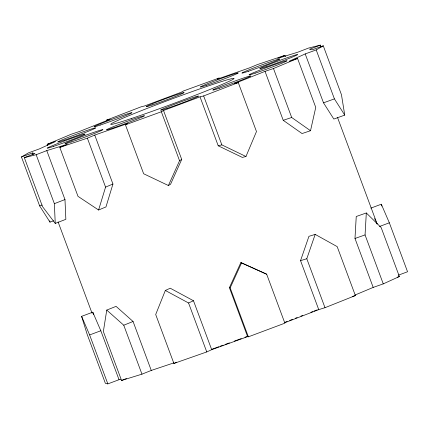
<?xml version="1.0" encoding="UTF-8"?>
<svg xmlns="http://www.w3.org/2000/svg" width="429" height="429" viewBox="0 0 429 429"><rect width="100%" height="100%" fill="white"/><g stroke="black" fill="none" stroke-linecap="round" stroke-linejoin="round"><path stroke-width="0.64" d="M373.192 287.414L354.987 238.46L356.242 216.5L366.312 212.966L381.166 227.574L399.372 276.528L383.263 283.88L373.192 287.414L355.298 294.911M383.263 283.88L365.058 234.926L366.312 212.966M151.276 370.447L133.07 321.493L116.066 306.36L106.757 310.081L103.357 331.515L121.563 380.469L141.961 374.163L151.276 370.447L173.831 362.891M163.508 110.505L181.714 159.459L170.56 184.261L168.399 185.521L143.645 173.756L125.44 124.807L161.347 111.765L163.508 110.505L200.021 96.841L218.227 145.796L242.337 157.405L245.967 156.499L256.478 131.537L238.277 82.588L234.647 83.489L265.025 71.359L283.231 120.313L302.064 133.553L310.516 130.722L315.749 107.395L297.544 58.446L289.092 61.272L305.201 53.92L316.205 49.925L323.268 45.806L341.468 94.761L344.739 115.101L333.837 119.058L323.509 102.837L305.201 53.92M46.772 150.617L64.977 199.565L65.857 219.326L55.244 223.418L42.525 206.612L24.319 157.657L36.159 154.708L46.772 150.617L67.176 144.305L59.797 147.399L78.003 196.348L98.59 210.017L105.572 187.114L87.366 138.165L94.745 135.071L127.601 123.541L125.44 124.807M94.745 135.071L112.945 184.025L105.963 206.928L98.59 210.017M318.747 309.631L300.541 260.676L308.934 236.325L315.181 234.395L337.173 246.611L355.378 295.565L325 307.695L318.747 309.631L284.738 322.742M325 307.695L306.794 258.746L315.181 234.395M211.701 349.683L193.474 300.74L170.249 288.218L165.331 290.465L155.7 314.511L173.906 363.465L206.762 351.936L211.701 349.683L247.608 336.642L248.37 336.829L284.877 323.166L266.672 274.211L240.857 262.575L229.402 287.687L247.608 336.642M168.399 185.521L179.553 160.719L181.714 159.459M248.37 336.829L230.164 287.875L241.618 262.762M323.268 45.806L312.258 49.802L309.797 49.179M53.652 220.806L49.984 222.136L39.656 205.915L21.45 156.96L28.507 152.842L39.511 148.847L55.62 141.495L47.174 144.321L47.64 145.576M165.331 290.465L188.556 302.981L193.474 300.74M173.906 363.465L176.646 362.21M47.174 144.321L71.241 134.239L79.687 131.408L110.071 119.273L106.44 120.179L141.066 106.826L144.696 105.925L181.204 92.262L183.371 91.002L219.278 77.96L217.117 79.226L249.973 67.696L257.346 64.602L284.915 55.368L285.382 56.623M284.915 55.368L277.542 58.462L297.941 52.15L308.553 48.059L320.393 45.109L321.096 46.992M265.025 71.359L273.477 68.527L297.544 58.446M105.572 187.114L112.945 184.025M106.757 310.081L123.756 325.209L133.07 321.493M121.563 380.469L126.528 378.485M24.319 157.657L34.931 153.566L32.454 152.965L21.45 156.96M309.786 49.201L320.393 45.109M200.021 96.841L203.646 95.94L238.277 82.588M55.244 223.418L54.365 203.657L64.977 199.565M285.285 322.163L287.157 321.439M289.655 320.474L292.776 319.273M295.275 318.307L297.152 317.589M300.895 316.141L302.772 315.417M310.891 312.291L312.762 311.567M314.012 311.084L317.133 309.883M119.031 379.708L107.84 383.891L105.368 383.29L87.162 334.336L81.601 316.355L92.787 312.167L100.826 330.754L119.031 379.708L120.903 379.241M370.849 208.129L381.306 204.215L389.344 222.801L407.55 271.755L398.225 275.241M81.601 316.355L89.634 334.942L100.826 330.754M379.499 226.485L389.344 222.801M39.656 205.915L42.101 205.024M323.509 102.837L334.411 98.879L344.739 115.101M211.969 349.227L218.822 346.739M220.066 346.283L223.182 345.157M225.048 344.476L229.408 342.894M234.39 341.087L241.243 338.599M244.975 337.242L246.847 336.561M354.987 238.46L365.058 234.926M397.485 277.188L399.372 276.528M59.797 147.399L87.366 138.165M283.231 120.313L291.682 117.482L310.516 130.722M300.541 260.676L306.794 258.746M352.252 296.53L355.378 295.565M218.227 145.796L221.852 144.889L245.967 156.499M266.672 274.211L240.857 262.575M229.402 287.687L230.164 287.875M374.64 218.554L375.418 220.35M375.938 221.552L376.973 223.949M377.118 223.906L337.521 117.466M316.205 49.925L334.411 98.879M273.477 68.527L291.682 117.482M203.646 95.94L221.852 144.889M161.347 111.765L179.553 160.719M188.556 302.981L206.762 351.936M123.756 325.209L141.961 374.163M36.159 154.708L54.365 203.657M32.454 152.965L33.156 154.848M58.103 221.932L92.069 313.261M89.634 334.942L107.84 383.891M381.306 204.215L381.88 206.076M92.787 312.167L93.554 314.65M49.775 220.828L49.984 222.136M206.762 85.215A20.281 0.745 -20.4 0 0 237.913 73.203A20.281 0.745 -20.4 0 0 213.111 81.51A20.281 0.745 -20.4 0 0 206.762 85.215M131.794 118.383A65.803 2.413 -20.4 0 0 232.883 79.408A65.803 2.413 -20.4 0 0 152.397 106.36A65.803 2.413 -20.4 0 0 131.794 118.383M112.956 128.03A20.281 0.745 -20.4 0 0 144.106 116.018A20.281 0.745 -20.4 0 0 119.305 124.324A20.281 0.745 -20.4 0 0 112.956 128.03M248.305 71.3A20.281 0.745 -20.4 0 0 279.456 59.288A20.281 0.745 -20.4 0 0 254.654 67.6A20.281 0.745 -20.4 0 0 248.305 71.3M167.069 108.376A20.281 0.745 -20.4 0 0 198.219 96.364A20.281 0.745 -20.4 0 0 173.418 104.671A20.281 0.745 -20.4 0 0 167.069 108.376M219.251 88.256A20.281 0.745 -20.4 0 0 250.402 76.244A20.281 0.745 -20.4 0 0 225.6 84.551A20.281 0.745 -20.4 0 0 219.251 88.256M255.518 73.059A20.281 0.745 -20.4 0 0 286.669 61.047A20.281 0.745 -20.4 0 0 261.867 69.353A20.281 0.745 -20.4 0 0 255.518 73.059M53.561 146.391A20.281 0.745 -20.4 0 0 84.717 134.379A20.281 0.745 -20.4 0 0 59.91 142.691A20.281 0.745 -20.4 0 0 53.561 146.391M71.407 141.945A20.281 0.745 -20.4 0 0 102.563 129.928A20.281 0.745 -20.4 0 0 77.756 138.24A20.281 0.745 -20.4 0 0 71.407 141.945M64.2 140.186A20.281 0.745 -20.4 0 0 95.351 128.174A20.281 0.745 -20.4 0 0 70.549 136.481A20.281 0.745 -20.4 0 0 64.2 140.186M100.466 124.989A20.281 0.745 -20.4 0 0 131.617 112.977A20.281 0.745 -20.4 0 0 106.816 121.284A20.281 0.745 -20.4 0 0 100.466 124.989M152.644 104.869A20.281 0.745 -20.4 0 0 183.8 92.857A20.281 0.745 -20.4 0 0 158.998 101.164A20.281 0.745 -20.4 0 0 152.644 104.869M266.152 66.849A20.281 0.745 -20.4 0 0 297.302 54.837A20.281 0.745 -20.4 0 0 272.501 63.149A20.281 0.745 -20.4 0 0 266.152 66.849"/></g></svg>
